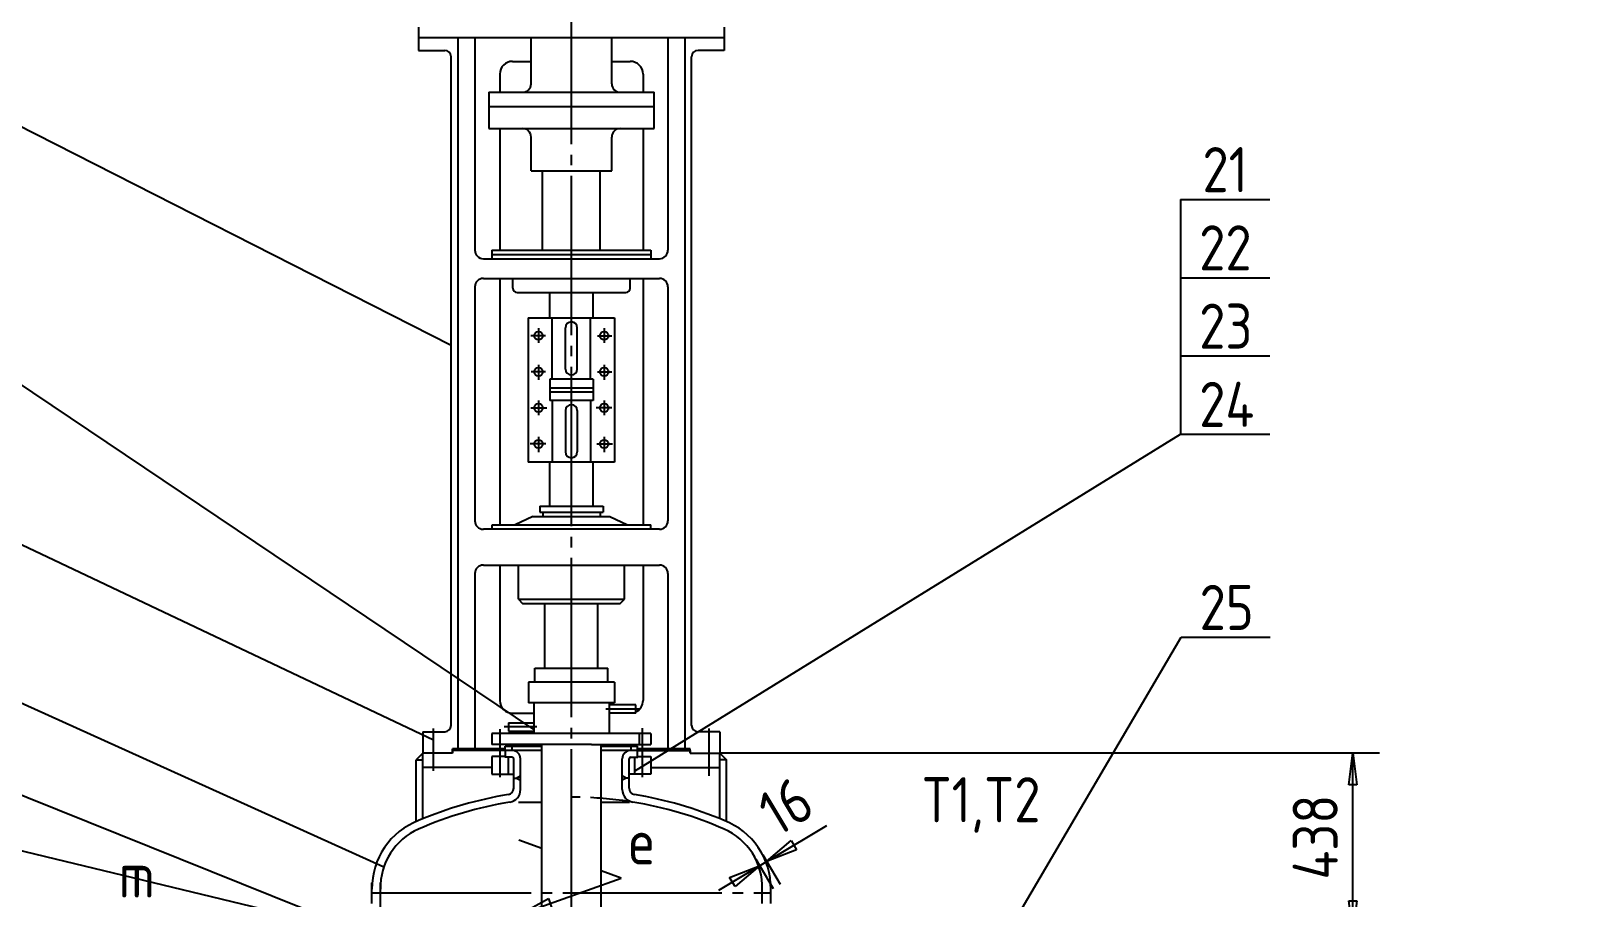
# Model space of a CAD drawing. Extents: x 1561 to 67467, y -57370 to 65913.
# Drawn here: x 1639.9 to 1786.5, y 398.9 to 480.6 of the extents above; entities that cross this region are included whole.
import ezdxf

# ---------------------------------------------------------------- set-up
doc = ezdxf.new("R2010")
doc.units = 0
doc.linetypes.add('DASHDOT', pattern=[18, 15, -1, 1, -1])
doc.linetypes.add('DASHED', pattern=[4, 3, -1])
doc.layers.get('0').update_dxf_attribs({"linetype": 'DASHDOT'})
for name, color, linetype in [('1', 7, 'CONTINUOUS'), ('2', 3, 'CONTINUOUS'), ('4', 2, 'DASHED')]:
    doc.layers.add(name, color=color, linetype=linetype)
doc.styles.get("Standard").update_dxf_attribs({"font": 'gbenor.shx', "bigfont": 'gbcbig.shx'})
doc.dimstyles.get("Standard").update_dxf_attribs({"dimtxt": 3.5, "dimasz": 4, "dimexe": 2, "dimexo": 0, "dimgap": 1, "dimtad": 1, "dimtoh": 1, "dimdec": 4, "dimzin": 0, "dimdsep": 46, "dimtxsty": 'Standard', "dimcen": 0, "dimadec": 0, "dimazin": 0, "dimtfac": 1, "dimtdec": 4, "dimtmove": 0, "dimatfit": 0, "dimfxl": 1, "dimtolj": 1, "dimtzin": 0, "dimarcsym": 0})

# ---------------------------------------------------------------- blocks, each defined once
blk = doc.blocks.new('Cadt19')
at = {"layer": '2'}
for p, q in [((1688.06, 403.55), (1685.91, 404.35)), ((1686.03, 397.36), (1695.54, 400.74)), ((1695.54, 400.74), (1693.66, 401.45)), ((1686.03, 397.36), (1688.69, 398.84, 1)), ((1688.69, 398.84), (1689.03, 397.89)), ((1689.03, 397.89), (1686.03, 397.36))]:
    blk.add_line(p, q, dxfattribs=at)
blk = doc.blocks.new('*D22')
at = {"layer": '2'}
for p, q in [((1735.97, 374.85), (1746.42, 382.85)), ((1740.69, 377.6), (1738.75, 380.13)), ((1740.27, 378.14), (1742.35, 380.36)), ((1742.35, 380.36), (1742.95, 379.57)), ((1739.96, 377.04), (1738.02, 379.57)), ((1742.95, 379.57), (1740.27, 378.14)), ((1736.86, 376.16), (1739.54, 377.59)), ((1739.54, 377.59), (1737.46, 375.37)), ((1737.46, 375.37), (1736.86, 376.16))]:
    blk.add_line(p, q, dxfattribs=at)
at = {"layer": '2', "insert": (1741.38, 380.79), "char_height": 4.25, "width": 65536, "attachment_point": 7, "rotation": 37.4198}
blk.add_mtext('24', dxfattribs=at)
blk = doc.blocks.new('*D26')
at = {"layer": '2'}
for p, q in [((1672.06, 395.22), (1757.36, 395.22)), ((1763.74, 395.22), (1767.15, 395.22)), ((1773.53, 395.22), (1786.14, 395.22)), ((1783.14, 392.22), (1783.64, 395.22)), ((1783.64, 395.22), (1784.14, 392.22)), ((1783.64, 209.58), (1783.64, 395.22)), ((1784.14, 392.22), (1783.14, 392.22)), ((1783.64, 209.58), (1783.14, 212.58)), ((1783.14, 212.58), (1784.14, 212.58)), ((1784.14, 212.58), (1783.64, 209.58)), ((1690.86, 209.58), (1786.14, 209.58))]:
    blk.add_line(p, q, dxfattribs=at)
at = {"layer": '2', "insert": (1782.21, 314.8), "char_height": 4.25, "width": 65536, "attachment_point": 7, "rotation": 90}
blk.add_mtext('4641', dxfattribs=at)
blk = doc.blocks.new('*D27')
at = {"layer": '2'}
for p, q in [((1743.82, 237.2), (1759.1, 237.2)), ((1756.1, 234.2), (1756.6, 237.2)), ((1756.6, 237.2), (1757.1, 234.2)), ((1756.6, 209.58), (1756.6, 237.2)), ((1757.1, 234.2), (1756.1, 234.2)), ((1756.6, 209.58), (1756.1, 212.58)), ((1756.1, 212.58), (1757.1, 212.58)), ((1757.1, 212.58), (1756.6, 209.58)), ((1690.86, 209.58), (1759.1, 209.58))]:
    blk.add_line(p, q, dxfattribs=at)
at = {"layer": '2', "insert": (1755.17, 218.58), "char_height": 4.25, "width": 65536, "attachment_point": 7, "rotation": 90}
blk.add_mtext('690', dxfattribs=at)
blk = doc.blocks.new('*D33')
at = {"layer": '2'}
for p, q in [((1688.06, 395.22), (1626.81, 395.22)), ((1628.81, 392.22), (1629.31, 395.22)), ((1629.31, 395.22), (1629.81, 392.22)), ((1629.31, 395.22), (1629.31, 365.98)), ((1629.81, 392.22), (1628.81, 392.22)), ((1629.31, 365.98), (1628.81, 368.98)), ((1628.81, 368.98), (1629.81, 368.98)), ((1629.81, 368.98), (1629.31, 365.98)), ((1628.56, 365.98), (1637.34, 365.98))]:
    blk.add_line(p, q, dxfattribs=at)
at = {"layer": '2', "insert": (1627.88, 376.96), "char_height": 4.25, "width": 65536, "attachment_point": 7, "rotation": 90}
blk.add_mtext('731', dxfattribs=at)
blk = doc.blocks.new('*D35')
at = {"layer": '2'}
for p, q in [((1704.75, 399.61), (1714.93, 405.72)), ((1709.27, 402.33), (1711.59, 404.3)), ((1712.1, 403.44), (1709.27, 402.33)), ((1711.59, 404.3), (1712.1, 403.44)), ((1705.78, 400.81), (1708.61, 401.93)), ((1708.61, 401.93), (1706.29, 399.96)), ((1708.24, 402.54), (1709.9, 399.78)), ((1708.9, 402.94), (1710.56, 400.18)), ((1706.29, 399.96), (1705.78, 400.81))]:
    blk.add_line(p, q, dxfattribs=at)
at = {"layer": '2', "insert": (1710.27, 404.59), "char_height": 4.25, "width": 65536, "attachment_point": 7, "rotation": 30.9664}
blk.add_mtext('16', dxfattribs=at)
blk = doc.blocks.new('*D39')
at = {"layer": '2'}
for p, q in [((1680.25, 109.42), (1708.1, 129.11)), ((1708.1, 129.11), (1719.71, 129.11)), ((1698.74, 123.1), (1701.48, 124.43)), ((1701.48, 124.43), (1699.32, 122.29)), ((1699.32, 122.29), (1698.74, 123.1)), ((1680.25, 109.42), (1682.41, 111.56)), ((1682.41, 111.56), (1682.98, 110.74)), ((1682.98, 110.74), (1680.25, 109.42))]:
    blk.add_line(p, q, dxfattribs=at)
at = {"layer": '2', "insert": (1709.53, 130.54), "char_height": 4.25, "width": 65536, "attachment_point": 7}
blk.add_mtext('%%c650', dxfattribs=at)
blk = doc.blocks.new('*D40')
at = {"layer": '2'}
for p, q in [((1665.97, 145.6), (1652.79, 145.6)), ((1714.72, 89.43), (1665.97, 145.6)), ((1667, 144.41), (1669.35, 142.47)), ((1668.59, 141.82), (1667, 144.41)), ((1669.35, 142.47), (1668.59, 141.82)), ((1712.38, 91.37), (1713.13, 92.02)), ((1714.72, 89.43), (1712.38, 91.37)), ((1713.13, 92.02), (1714.72, 89.43))]:
    blk.add_line(p, q, dxfattribs=at)
at = {"layer": '2', "insert": (1654.22, 147.03), "char_height": 4.25, "width": 65536, "attachment_point": 7}
blk.add_mtext('%%c1820', dxfattribs=at)
blk = doc.blocks.new('*D41')
at = {"layer": '2'}
for p, q in [((1686.6, 110.11), (1675.74, 95.46)), ((1683.92, 106.5), (1685.31, 109.2)), ((1686.11, 108.61), (1683.92, 106.5)), ((1685.31, 109.2), (1686.11, 108.61)), ((1681.16, 103.61), (1683.35, 105.73)), ((1683.35, 105.73), (1681.97, 103.02)), ((1681.97, 103.02), (1681.16, 103.61)), ((1675.74, 95.46), (1660.17, 95.46))]:
    blk.add_line(p, q, dxfattribs=at)
at = {"layer": '2', "insert": (1661.6, 96.89), "char_height": 4.25, "width": 65536, "attachment_point": 7}
blk.add_mtext('16XM24', dxfattribs=at)
blk = doc.blocks.new('*D44')
at = {"layer": '2'}
for p, q in [((1690.86, 525.91), (1795.83, 525.91)), ((1792.96, 521.91), (1793.33, 525.91)), ((1793.33, 525.91), (1793.71, 521.91)), ((1793.33, 205.51), (1793.33, 525.91)), ((1793.71, 521.91), (1792.96, 521.91)), ((1793.33, 205.51), (1792.96, 209.51)), ((1792.96, 209.51), (1793.71, 209.51)), ((1793.71, 209.51), (1793.33, 205.51)), ((1690.86, 205.51), (1795.83, 205.51))]:
    blk.add_line(p, q, dxfattribs=at)
at = {"layer": '2', "insert": (1791.9, 313.41), "char_height": 4.25, "width": 65536, "attachment_point": 7, "rotation": 90}
blk.add_mtext('7780', dxfattribs=at)
blk = doc.blocks.new('Cadt54')
at = {"layer": '2'}
for p, q in [((1601.45, 398.16), (1593.03, 398.16)), ((1644.5, 386.16), (1601.45, 398.16, 1))]:
    blk.add_line(p, q, dxfattribs=at)
at = {"layer": '2', "insert": (1595.05, 398.85), "char_height": 4.25, "width": 65536, "attachment_point": 7}
blk.add_mtext('10', dxfattribs=at)
blk = doc.blocks.new('Cadt55')
at = {"layer": '2'}
for p, q in [((1601.45, 412.37), (1593.03, 412.37)), ((1670.86, 395.62), (1601.45, 412.37, 1))]:
    blk.add_line(p, q, dxfattribs=at)
at = {"layer": '2', "insert": (1595.36, 413.05), "char_height": 4.25, "width": 65536, "attachment_point": 7}
blk.add_mtext('11', dxfattribs=at)
blk = doc.blocks.new('Cadt56')
at = {"layer": '2'}
for p, q in [((1601.45, 423.65), (1593.03, 423.65)), ((1671.83, 395.38), (1601.45, 423.65, 1))]:
    blk.add_line(p, q, dxfattribs=at)
at = {"layer": '2', "insert": (1595.05, 424.34), "char_height": 4.25, "width": 65536, "attachment_point": 7}
blk.add_mtext('12', dxfattribs=at)
blk = doc.blocks.new('Cadt57')
at = {"layer": '2'}
for p, q in [((1601.45, 434.18), (1593.03, 434.18)), ((1673.17, 401.78), (1601.45, 434.18, 1))]:
    blk.add_line(p, q, dxfattribs=at)
at = {"layer": '2', "insert": (1595.05, 434.86), "char_height": 4.25, "width": 65536, "attachment_point": 7}
blk.add_mtext('13', dxfattribs=at)
blk = doc.blocks.new('Cadt58')
at = {"layer": '2'}
for p, q in [((1601.45, 464.71), (1593.03, 464.71)), ((1601.45, 464.71), (1601.45, 449.96)), ((1601.45, 457.33), (1593.03, 457.33)), ((1601.45, 449.96), (1593.03, 449.96)), ((1677.86, 413.75), (1601.45, 449.96, 1))]:
    blk.add_line(p, q, dxfattribs=at)
at = {"layer": '2', "char_height": 4.25, "width": 65536, "attachment_point": 7}
for s, insert in [('16', (1595.05, 465.39)), ('15', (1595.05, 458.02)), ('14', (1595.05, 450.64))]:
    blk.add_mtext(s, dxfattribs=dict(at, insert=insert))
blk = doc.blocks.new('Cadt59')
at = {"layer": '2'}
for p, q in [((1601.5, 479.79), (1593.07, 479.79)), ((1601.5, 479.79), (1601.5, 472.42)), ((1601.5, 472.42), (1593.07, 472.42)), ((1687.31, 414.77), (1601.5, 472.42, 1))]:
    blk.add_line(p, q, dxfattribs=at)
at = {"layer": '2', "char_height": 4.25, "width": 65536, "attachment_point": 7}
for s, insert in [('18', (1595.1, 480.48)), ('17', (1595.1, 473.1))]:
    blk.add_mtext(s, dxfattribs=dict(at, insert=insert))
blk = doc.blocks.new('Cadt60')
at = {"layer": '2'}
for p, q in [((1601.5, 490.57), (1593.07, 490.57)), ((1679.52, 450.94), (1601.5, 490.57, 1))]:
    blk.add_line(p, q, dxfattribs=at)
at = {"layer": '2', "insert": (1595.1, 491.25), "char_height": 4.25, "width": 65536, "attachment_point": 7}
blk.add_mtext('19', dxfattribs=at)
blk = doc.blocks.new('Cadt62')
at = {"layer": '2'}
for p, q in [((1748.3, 464.71), (1756.72, 464.71)), ((1748.3, 464.71), (1748.3, 442.58)), ((1748.3, 457.33), (1756.72, 457.33)), ((1748.3, 449.96), (1756.72, 449.96)), ((1696.81, 410.85), (1748.3, 442.58, 1)), ((1748.3, 442.58), (1756.72, 442.58))]:
    blk.add_line(p, q, dxfattribs=at)
at = {"layer": '2', "char_height": 4.25, "width": 65536, "attachment_point": 7}
for s, insert in [('21', (1750.36, 465.39)), ('22', (1750.05, 458.02)), ('23', (1750.05, 450.64)), ('24', (1750.05, 443.27))]:
    blk.add_mtext(s, dxfattribs=dict(at, insert=insert))
blk = doc.blocks.new('Cadt63')
at = {"layer": '2'}
for p, q in [((1731.15, 394.17), (1748.34, 423.45, 1)), ((1748.34, 423.45), (1756.76, 423.45))]:
    blk.add_line(p, q, dxfattribs=at)
at = {"layer": '2', "insert": (1750.09, 424.14), "char_height": 4.25, "width": 65536, "attachment_point": 7}
blk.add_mtext('25', dxfattribs=at)
blk = doc.blocks.new('*D87')
at = {"layer": '2'}
for p, q in [((1760.92, 85.85), (1760.92, 72.35)), ((1760.92, 79.85), (1760.54, 83.85)), ((1760.54, 83.85), (1761.29, 83.85)), ((1761.29, 83.85), (1760.92, 79.85)), ((1769.85, 79.85), (1758.42, 79.85)), ((1769.85, 78.35), (1758.42, 78.35)), ((1760.54, 74.35), (1760.92, 78.35)), ((1760.92, 78.35), (1761.29, 74.35)), ((1761.29, 74.35), (1760.54, 74.35))]:
    blk.add_line(p, q, dxfattribs=at)
at = {"layer": '2', "insert": (1759.49, 70.92), "char_height": 4.25, "width": 65536, "attachment_point": 7, "rotation": 90}
blk.add_mtext('3', dxfattribs=at)
blk = doc.blocks.new('*D91')
at = {"layer": '2'}
for p, q in [((1704.86, 412.55), (1767.05, 412.55)), ((1764.17, 409.55), (1764.55, 412.55)), ((1764.55, 412.55), (1764.92, 409.55)), ((1764.55, 389.82), (1764.55, 412.55)), ((1764.92, 409.55), (1764.17, 409.55)), ((1764.55, 395.62), (1764.17, 398.62)), ((1764.17, 398.62), (1764.92, 398.62)), ((1764.92, 398.62), (1764.55, 395.62)), ((1709.66, 395.62), (1767.05, 395.62)), ((1709.66, 395.22), (1767.05, 395.22)), ((1764.17, 392.22), (1764.55, 395.22)), ((1764.55, 395.22), (1764.92, 392.22, 1)), ((1764.92, 392.22), (1764.17, 392.22))]:
    blk.add_line(p, q, dxfattribs=at)
at = {"layer": '2', "char_height": 4.25, "width": 65536, "attachment_point": 7, "rotation": 90}
for s, insert in [('438', (1763.12, 400.62)), ('10', (1763.12, 389.3))]:
    blk.add_mtext(s, dxfattribs=dict(at, insert=insert))

msp = doc.modelspace()

# ---------------------------------------------------------------- linework, layer by layer
for p, q in [((1690.86081, 181.92363), (1690.86081, 527.37297)), ((1688.40628, 451.86532), (1687.05224, 451.86532)), ((1687.76597, 452.58497), (1687.76597, 451.18889)), ((1693.31535, 451.86532), (1694.66938, 451.86532)), ((1693.95566, 452.58497), (1693.95566, 451.18889)), ((1687.76597, 449.11886), (1687.76597, 447.69872)), ((1693.95566, 449.11886), (1693.95566, 447.69872)), ((1688.40628, 448.46532), (1687.05653, 448.46532)), ((1693.31535, 448.46532), (1694.66509, 448.46532, 6.28319)), ((1687.76597, 445.74903), (1687.76597, 444.37703)), ((1693.95566, 445.74903), (1693.95566, 444.37703)), ((1687.0357, 445.06532), (1688.536, 445.06532)), ((1694.68593, 445.06532), (1693.18562, 445.06532)), ((1688.45265, 441.66532), (1686.97318, 441.66532)), ((1687.76597, 442.33106), (1687.76597, 440.88685)), ((1693.26897, 441.66532), (1694.74844, 441.66532)), ((1693.95566, 442.33106), (1693.95566, 440.88685, 6.28319)), ((1694.11009, 416.70064), (1697.23809, 416.70064)), ((1687.61153, 415.00018), (1684.51385, 415.00018)), ((1697.56081, 410.28008), (1697.56081, 414.87386)), ((1677.86081, 410.8766), (1677.86081, 414.84205)), ((1684.16081, 410.28008), (1684.16081, 414.79313)), ((1703.86081, 410.3956), (1703.86081, 414.86015)), ((1672.06081, 399.38106), (1709.66081, 399.38106))]:
    msp.add_line(p, q)
at = {"layer": '1'}
for p, q in [((1676.46081, 480.94652), (1676.46081, 478.74652)), ((1705.26081, 480.94652), (1705.26081, 478.74652)), ((1705.26081, 479.94652), (1676.46081, 479.94652)), ((1680.16081, 479.94652), (1680.16081, 412.94652)), ((1681.76081, 479.94652), (1681.76081, 459.92066)), ((1687.06076, 475.60138), (1687.06076, 479.94652)), ((1694.66087, 475.60138), (1694.66087, 479.94652)), ((1699.96081, 479.94652), (1699.96081, 459.92066)), ((1701.56081, 479.94652), (1701.56081, 412.94652)), ((1676.46081, 478.74652), (1678.92081, 478.74652, 6.28319)), ((1679.52081, 415.14652), (1679.52081, 478.14652)), ((1702.20081, 415.14652), (1702.20081, 478.14652)), ((1705.26081, 478.74652), (1702.80081, 478.74652, 6.28319)), ((1684.10905, 476.51637), (1684.10905, 474.80138, 6.28319)), ((1685.30905, 477.71637), (1687.06076, 477.71637)), ((1694.66087, 477.71637), (1696.41258, 477.71637, 6.28319)), ((1697.61258, 476.51637), (1697.61258, 474.80138)), ((1683.06862, 474.80138), (1683.06862, 471.38742)), ((1683.06862, 474.80138), (1698.653, 474.80138)), ((1698.653, 471.38742), (1698.653, 474.80138, 6.28319)), ((1683.06862, 473.45338), (1698.653, 473.45338)), ((1683.06862, 471.38742), (1698.653, 471.38742)), ((1684.10905, 471.38742), (1684.10905, 459.92066)), ((1687.06076, 467.38742), (1687.06076, 470.58742)), ((1694.66087, 467.38742), (1694.66087, 470.58742)), ((1697.61258, 471.38742), (1697.61258, 459.92066)), ((1687.06076, 467.38742), (1694.66087, 467.38742)), ((1688.14729, 459.92066), (1688.14729, 467.38742)), ((1693.57434, 459.92066), (1693.57434, 467.38742)), ((1682.56081, 459.12066), (1699.16081, 459.12066)), ((1683.36235, 459.92066), (1698.35927, 459.92066)), ((1683.36235, 459.92066), (1683.36235, 459.12066, 6.28319)), ((1683.36235, 459.52066), (1698.35927, 459.52066)), ((1698.35927, 459.92066), (1698.35927, 459.12066, 6.28319)), ((1681.76081, 456.46146), (1681.76081, 434.43492)), ((1682.56081, 457.26146), (1699.16081, 457.26146, 6.28319)), ((1684.10905, 457.26146), (1684.10905, 434.03492)), ((1685.33405, 456.34652), (1685.33405, 457.26146)), ((1685.73405, 455.94652), (1695.98757, 455.94652, 6.28319)), ((1688.82081, 453.56532), (1688.82081, 455.94652, 6.28319)), ((1692.90081, 453.56532), (1692.90081, 455.94652)), ((1696.38757, 456.34652), (1696.38757, 457.26146)), ((1697.61258, 457.26146), (1697.61258, 434.03492)), ((1699.96081, 456.46146), (1699.96081, 434.43492)), ((1686.79947, 453.56532), (1686.79947, 439.96532)), ((1686.79947, 453.56532), (1694.92215, 453.56532)), ((1689.06081, 447.76532), (1689.06081, 453.56532)), ((1692.66081, 447.76532), (1692.66081, 453.56532)), ((1694.92215, 453.56532), (1694.92215, 439.96532)), ((1690.30081, 448.72532), (1690.30081, 452.60532)), ((1691.42081, 448.72532), (1691.42081, 452.60532)), ((1692.90081, 447.76532), (1688.82081, 447.76532)), ((1688.82081, 447.76532), (1688.82081, 445.76532, 6.28319)), ((1692.90081, 447.76532), (1692.90081, 445.76532)), ((1688.82081, 446.96532), (1692.90081, 446.96532)), ((1688.82081, 446.56532), (1692.90081, 446.56532)), ((1692.90081, 445.76532), (1688.82081, 445.76532)), ((1689.06081, 445.76532), (1689.06081, 439.96532)), ((1692.66081, 445.76532), (1692.66081, 439.96532)), ((1690.30081, 444.80532), (1690.30081, 440.92532)), ((1691.42081, 444.80532), (1691.42081, 440.92532, 6.28319)), ((1694.92215, 439.96532), (1686.79947, 439.96532)), ((1688.82081, 435.79016), (1688.82081, 439.96532)), ((1692.90081, 435.79016), (1692.90081, 439.96532)), ((1687.87194, 435.79016), (1693.84969, 435.79016, 6.28319)), ((1687.87194, 435.79016), (1687.87194, 435.23448)), ((1693.84969, 435.79016), (1693.84969, 435.23448)), ((1683.37875, 433.63492), (1683.37875, 434.03492)), ((1683.37875, 434.03492), (1698.34288, 434.03492)), ((1687.23687, 434.83492), (1685.56982, 434.03492)), ((1687.23687, 434.83492), (1694.48476, 434.83492)), ((1687.87194, 435.23448), (1693.84969, 435.23448)), ((1688.16301, 435.23448), (1688.16301, 434.83492)), ((1693.55862, 435.23448), (1693.55862, 434.83492)), ((1694.48476, 434.83492), (1696.1518, 434.03492)), ((1698.34288, 433.63492), (1698.34288, 434.03492)), ((1699.16081, 433.63492), (1682.56081, 433.63492)), ((1682.56081, 430.24932), (1699.16081, 430.24932)), ((1684.10905, 430.24932), (1684.10905, 417.49554, 6.28319)), ((1685.86081, 427.04932), (1685.86081, 430.24932)), ((1695.86081, 427.04932), (1695.86081, 430.24932)), ((1697.61258, 430.24932), (1697.61258, 417.49554)), ((1681.76081, 429.44932), (1681.76081, 412.94652)), ((1699.96081, 429.44932), (1699.96081, 412.94652)), ((1685.86081, 427.04932), (1686.26081, 426.64932)), ((1685.86081, 427.04932), (1695.86081, 427.04932)), ((1686.26081, 426.64932), (1695.46081, 426.64932)), ((1688.36081, 420.54652), (1688.36081, 426.64932)), ((1693.36081, 420.54652), (1693.36081, 426.64932)), ((1695.46081, 426.64932), (1695.86081, 427.04932)), ((1687.42081, 420.54652), (1694.30081, 420.54652)), ((1687.42081, 419.21332), (1687.42081, 420.54652)), ((1694.30081, 419.21332), (1694.30081, 420.54652)), ((1686.81075, 419.21332), (1686.81075, 417.29043)), ((1694.91087, 419.21332), (1686.81075, 419.21332)), ((1694.91087, 419.21332), (1694.91087, 417.29043)), ((1694.91087, 417.29043), (1686.81075, 417.29043)), ((1687.31124, 417.29043), (1687.31124, 414.38652)), ((1694.41038, 417.29043), (1694.41038, 414.38652)), ((1696.92603, 417.10064), (1694.41038, 417.10064)), ((1696.92603, 416.30064), (1696.92603, 417.10064, 6.28319)), ((1684.93159, 415.40018), (1684.93159, 414.60018, 6.28319)), ((1684.93159, 415.40018), (1687.31124, 415.40018)), ((1685.30905, 416.29554), (1687.31124, 416.29554, 6.28319)), ((1696.92603, 416.30064), (1694.41038, 416.30064)), ((1676.86081, 414.54652), (1676.86081, 412.54652)), ((1676.86081, 414.54652), (1678.92081, 414.54652)), ((1683.36081, 414.38652), (1683.36081, 413.34652)), ((1698.36081, 414.38652), (1683.36081, 414.38652)), ((1684.93159, 414.60018), (1687.31124, 414.60018)), ((1697.26081, 414.38652), (1697.26081, 413.34652)), ((1698.36081, 414.38652), (1698.36081, 413.34652)), ((1704.86081, 414.54652), (1702.80081, 414.54652, 6.28319)), ((1704.86081, 414.54652), (1704.86081, 412.54652)), ((1676.86081, 412.54652), (1676.22081, 411.90652)), ((1676.86081, 406.34837), (1676.86081, 412.54652)), ((1679.66081, 412.54652), (1676.86081, 412.54652)), ((1679.66081, 412.54652), (1679.66081, 412.94652)), ((1684.62081, 412.94652), (1679.66081, 412.94652)), ((1679.66081, 412.78652), (1679.66081, 412.54652, 6.28319)), ((1684.62081, 412.78652), (1679.66081, 412.78652, 6.28319)), ((1692.76081, 413.34652), (1683.36081, 413.34652)), ((1683.36081, 412.22652), (1683.36081, 410.54652)), ((1684.62081, 412.22652), (1683.36081, 412.22652)), ((1684.58081, 412.22652), (1684.58081, 412.14652)), ((1685.26081, 412.14652), (1684.58081, 412.14652)), ((1684.62081, 412.78652), (1684.62081, 413.18652)), ((1684.62081, 413.18652), (1688.06081, 413.18652)), ((1684.62081, 412.78652), (1684.62081, 412.14652)), ((1688.06081, 412.78652), (1684.62081, 412.78652)), ((1684.90869, 412.14652), (1684.90869, 410.54652)), ((1685.26081, 413.18652), (1685.26081, 412.78652)), ((1685.42081, 409.2245), (1685.42081, 411.98652)), ((1686.06081, 409.09946), (1686.06081, 411.98652)), ((1687.31124, 413.34652), (1687.31124, 413.18652)), ((1688.06081, 280.28106), (1688.06081, 413.34652, 6.28319)), ((1692.76081, 413.34652), (1698.36081, 413.34652)), ((1693.66081, 280.28106), (1693.66081, 413.34652)), ((1693.66081, 413.18652), (1697.10081, 413.18652)), ((1697.10081, 412.78652), (1693.66081, 412.78652)), ((1694.41038, 413.34652), (1694.41038, 413.18652)), ((1695.66081, 409.09946), (1695.66081, 411.98652)), ((1696.30081, 409.2245), (1696.30081, 411.98652, 6.28319)), ((1696.46081, 413.18652), (1696.46081, 412.78652)), ((1696.46081, 412.14652), (1697.14081, 412.14652)), ((1696.81293, 412.14652), (1696.81293, 410.54652)), ((1697.10081, 412.78652), (1697.10081, 413.18652)), ((1697.10081, 412.14652), (1697.10081, 413.18652)), ((1702.06081, 412.94652), (1697.10081, 412.94652)), ((1697.10081, 412.78652), (1702.06081, 412.78652)), ((1697.10081, 412.22652), (1698.36081, 412.22652)), ((1697.14081, 412.22652), (1697.14081, 412.14652)), ((1698.36081, 412.22652), (1698.36081, 410.54652)), ((1702.06081, 412.54652), (1702.06081, 412.94652)), ((1702.06081, 412.78652), (1702.06081, 412.54652)), ((1702.06081, 412.54652), (1704.86081, 412.54652)), ((1704.86081, 406.34837), (1704.86081, 412.54652)), ((1704.86081, 412.54652), (1705.50081, 411.90652)), ((1676.22081, 406.078), (1676.22081, 411.90652)), ((1676.22081, 411.90652), (1676.86081, 411.90652)), ((1683.36081, 411.18652), (1676.86081, 411.18652)), ((1683.36081, 410.54652), (1685.42081, 410.54652)), ((1698.36081, 410.54652), (1696.30081, 410.54652)), ((1698.36081, 411.18652), (1704.86081, 411.18652)), ((1705.50081, 411.90652), (1704.86081, 411.90652)), ((1705.50081, 406.078), (1705.50081, 411.90652)), ((1685.42081, 410.18652), (1685.70081, 410.18652)), ((1685.70081, 410.18652), (1686.06081, 410.39436)), ((1685.70081, 410.18652), (1686.06081, 409.97867)), ((1696.02081, 410.18652), (1695.66081, 410.39436)), ((1696.02081, 410.18652), (1695.66081, 409.97867)), ((1696.30081, 410.18652), (1696.02081, 410.18652)), ((1688.06081, 407.89946), (1685.88137, 407.89946)), ((1696.34797, 407.89946), (1693.66081, 407.89946, 6.28319)), ((1672.06081, 398.38106), (1672.06081, 400.31506)), ((1672.86081, 396.42106), (1672.86081, 400.31506)), ((1708.86081, 398.38106), (1708.86081, 400.31506)), ((1709.66081, 398.38106), (1709.66081, 400.31506))]:
    msp.add_line(p, q, dxfattribs=at)
for centre in [(1687.76597, 451.86532), (1693.95566, 451.86532), (1687.76597, 448.46532), (1693.95566, 448.46532), (1687.76597, 445.06532), (1693.95566, 445.06532), (1687.76597, 441.66532), (1693.95566, 441.66532)]:
    msp.add_circle(centre, 0.4, dxfattribs=at)
for centre, radius, start, end in [((1678.92081, 478.14652), 0.6, 0, 90), ((1702.80081, 478.14652), 0.6, 90, 180), ((1685.30905, 476.51637), 1.2, 90, 180), ((1696.41258, 476.51637), 1.2, 0, 90), ((1686.26076, 475.60138), 0.8, 270, 360), ((1695.46087, 475.60138), 0.8, 180, 270), ((1686.26076, 470.58742), 0.8, 0, 90), ((1695.46087, 470.58742), 0.8, 90, 180), ((1682.56081, 459.92066), 0.8, 180, 270), ((1699.16081, 459.92066), 0.8, 270, 360), ((1682.56081, 456.46146), 0.8, 90, 180), ((1685.73405, 456.34652), 0.4, 180, 270), ((1695.98757, 456.34652), 0.4, 270, 360), ((1699.16081, 456.46146), 0.8, 0, 90), ((1690.86081, 452.60532), 0.56, 0, 180), ((1690.86081, 448.72532), 0.56, 180, 360), ((1690.86081, 444.80532), 0.56, 0, 180), ((1690.86081, 440.92532), 0.56, 180, 360), ((1682.56081, 434.43492), 0.8, 180, 270), ((1699.16081, 434.43492), 0.8, 270, 360), ((1682.56081, 429.44932), 0.8, 90, 180), ((1699.16081, 429.44932), 0.8, 0, 90), ((1685.30905, 417.49554), 1.2, 180, 270), ((1696.41258, 417.49554), 1.2, 295.3331118, 360), ((1678.92081, 415.14652), 0.6, 270, 360), ((1696.41258, 417.49554), 1.2, 274.8567805, 275.2807524), ((1702.80081, 415.14652), 0.6, 180, 270), ((1685.26081, 411.98652), 0.8, 0, 90), ((1685.26081, 411.98652), 0.16, 0, 90), ((1696.46081, 411.98652), 0.8, 90, 180), ((1696.46081, 411.98652), 0.16, 90, 180), ((1684.82081, 409.2245), 0.6, 279.2938171, 360), ((1684.86081, 409.09946), 1.2, 279.2817991, 360), ((1696.86081, 409.09946), 1.2, 180, 260.7182009), ((1696.90081, 409.2245), 0.6, 180, 260.7061829), ((1690.86081, 372.31545), 36.8, 99.2938171, 113.0356841), ((1690.86081, 372.38652), 36, 99.2817991, 113.5781785), ((1690.86081, 372.38652), 36, 66.4218215, 80.7182009), ((1690.86081, 372.31545), 36.8, 66.9643159, 80.7061829), ((1678.86003, 399.81838), 6.8, 110.6602484, 180.8705459), ((1702.8616, 399.81838), 6.8, 359.1294541, 429.3397516), ((1678.85852, 399.88097), 6, 113.5542767, 181.5845109), ((1702.86311, 399.88097), 6, 358.4154891, 426.4457233)]:
    msp.add_arc(centre, radius, start, end, dxfattribs=at)
at = {"layer": '4'}
for start, end in [(82.3377443, 90), (81.3086774, 82.3377443)]:
    msp.add_arc((1690.86081, 372.38652), 36, start, end, dxfattribs=at)

# ---------------------------------------------------------------- block references
for name in ['Cadt60', 'Cadt59', 'Cadt58', 'Cadt62', 'Cadt57', 'Cadt56', 'Cadt63', 'Cadt55', '*D91', 'Cadt19', 'Cadt54']:
    msp.add_blockref(name, (0, 0))

# ---------------------------------------------------------------- texts
at = {"layer": '2', "char_height": 4.25, "width": 65536, "attachment_point": 7}
for s, insert in [('T1,T2', (1723.86557, 405.03173)), ('e', (1696.15237, 402.04853)), ('m', (1648.18317, 398.92333))]:
    msp.add_mtext(s, dxfattribs=dict(at, insert=insert))

# ---------------------------------------------------------------- dimensions: what is measured, and where the dimension line sits
at = {"layer": '2'}
for base, p1, p2, text, picture, middle in [((1629.31081, 365.98106), (1688.06081, 395.22106), (1637.34081, 365.98106), '731', '*D33', (1629.31081, 379.66106)), ((1783.64081, 395.22106), (1690.86081, 209.58106), (1672.06081, 395.22106), '4641', '*D26', (1783.64081, 318.59106)), ((1793.3316, 525.90652), (1690.86081, 205.51034), (1690.86081, 525.90652), '7780', '*D44', (44833.29, 7839.32092)), ((1756.60081, 237.19682), (1690.86081, 209.58106), (1743.82081, 237.19682), '690', '*D27', (1756.60081, 221.59106)), ((1760.91981, 78.34993), (1769.84645, 79.84993), (1769.84645, 78.34993), '3', '*D87', (1760.91981, 71.74167))]:
    dim = msp.add_linear_dim(base=base, p1=p1, p2=p2, angle=90, text=text, dimstyle='Standard', dxfattribs=at)
    dim.commit()
    dim.dimension.update_dxf_attribs({"geometry": picture, "text_midpoint": middle})
for p1, p2, distance, text, picture, middle in [((1739.96082, 377.04239), (1740.68534, 377.59672), 0.68786, '24', '*D22', (1743.76608, 380.81991)), ((1708.2414, 402.54065), (1708.90373, 402.93809), -0.71483, '16', '*D35', (1712.35769, 404.17703))]:
    dim = msp.add_aligned_dim(p1=p1, p2=p2, distance=distance, text=text, dimstyle='Standard', dxfattribs=at)
    dim.commit()
    dim.dimension.update_dxf_attribs({"geometry": picture, "text_midpoint": middle})
for p1, p2, text, picture, middle in [((1667.00173, 144.41073), (1714.71989, 89.43059), '%%c1820', '*D40', (41360.66049, 3639.96353)), ((1701.47603, 124.42513), (1680.24559, 109.41619), '%%c650', '*D39', (42742.60957, 3227.71353)), ((1683.35252, 105.72597), (1683.92427, 106.49714), '16XM24', '*D41', (41546.26233, 2386.44652))]:
    dim = msp.add_diameter_dim_2p(p1=p1, p2=p2, text=text, dimstyle='Standard', dxfattribs=at)
    dim.commit()
    dim.dimension.update_dxf_attribs({"geometry": picture, "text_midpoint": middle})

doc.saveas('drawing.dxf')
